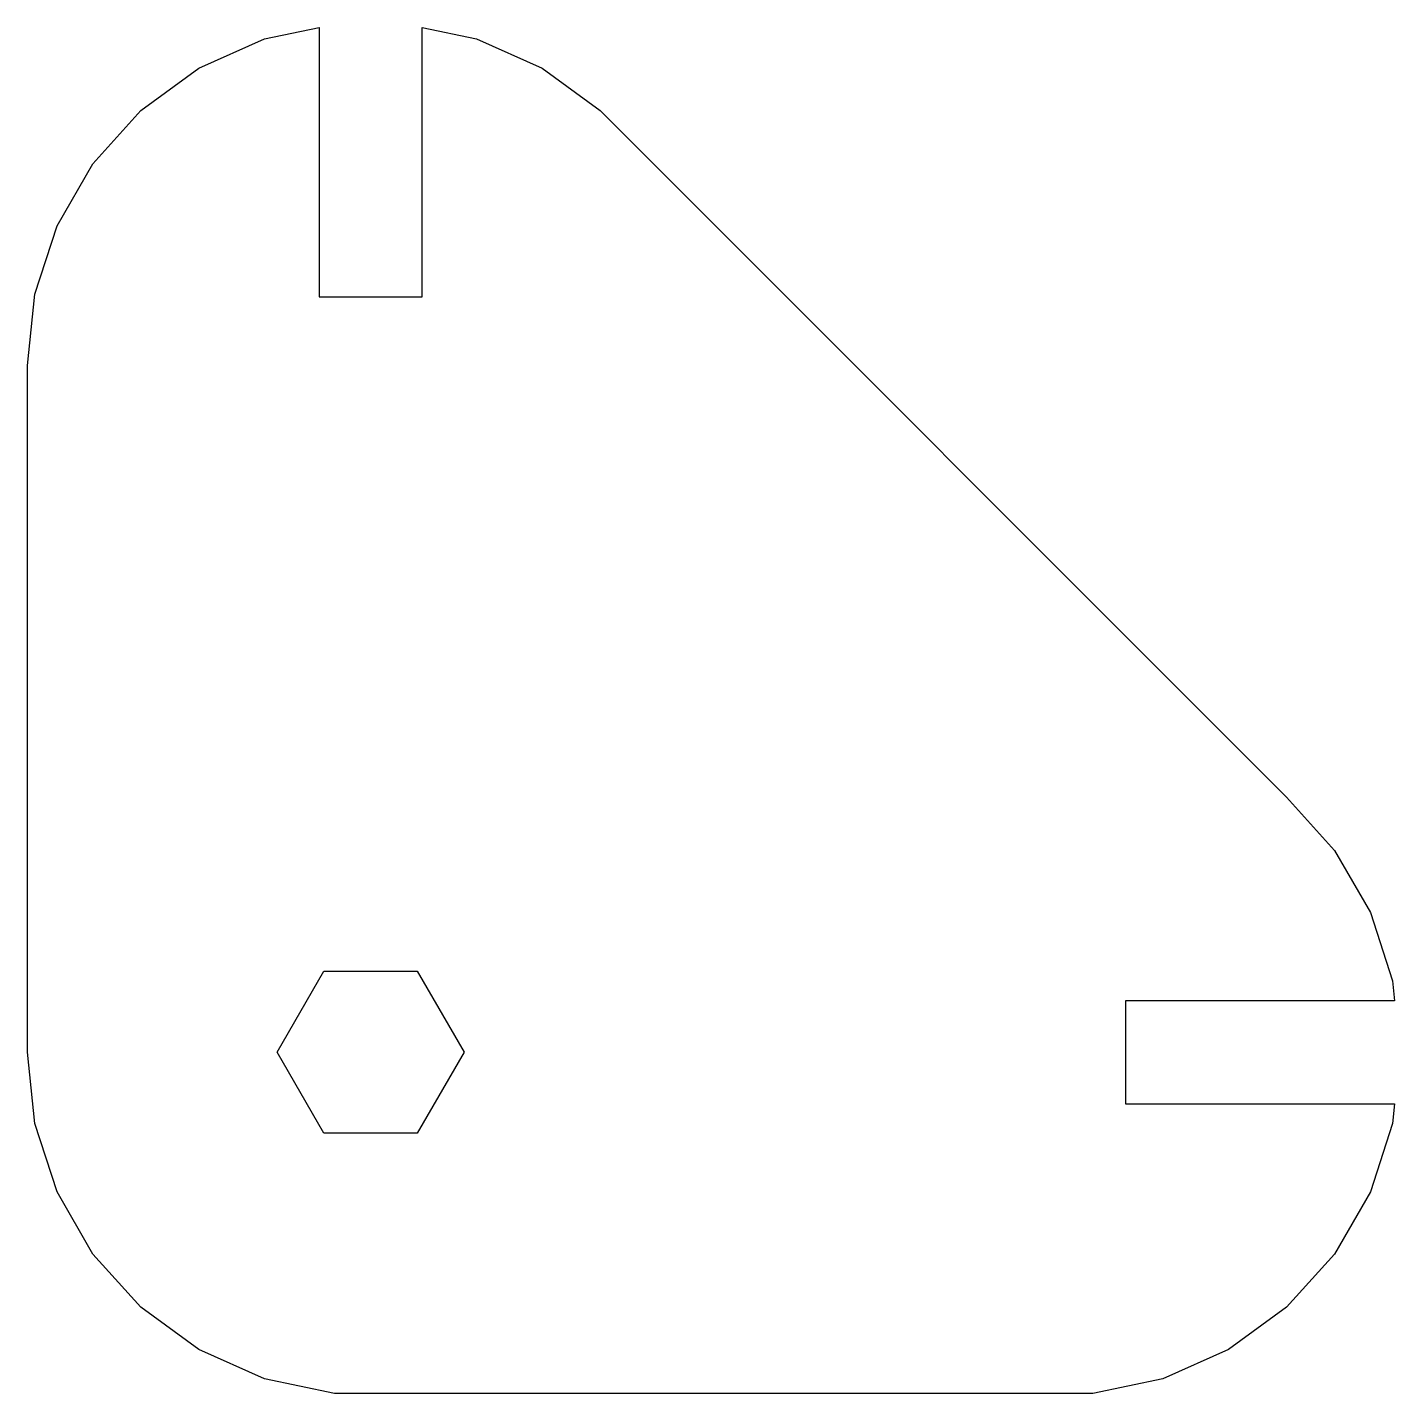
# Model space of a CAD drawing. Extents: x 109 to 148.8, y 110.8 to 150.6.
import ezdxf

# ---------------------------------------------------------------- set-up
doc = ezdxf.new("R2010")
doc.units = 0
doc.layers.add('Layer_1', color=7, linetype='CONTINUOUS')

msp = doc.modelspace()

# ---------------------------------------------------------------- linework, layer by layer
at = {"layer": 'Layer_1', "color": 7}
for points in [[(108.998777, 120.759969), (108.998777, 140.759969), (109.217777, 142.838967), (109.863777, 144.826969), (110.908777, 146.637969), (112.307777, 148.190967), (113.998777, 149.419969), (115.908777, 150.270968), (117.498777, 150.607966), (117.498777, 142.759968), (120.498777, 142.759968), (120.498777, 150.607966), (122.088777, 150.270968), (123.998777, 149.419969), (125.689777, 148.190967), (145.689777, 128.190965), (147.088777, 126.637981), (148.133776, 124.826961), (148.779778, 122.838959), (148.840777, 122.25998), (140.998777, 122.25998), (140.998777, 119.259958), (148.840777, 119.259958), (148.779778, 118.680979), (148.133776, 116.692978), (147.088777, 114.881958), (145.689777, 113.328973), (143.998777, 112.09998), (142.088777, 111.248967), (140.043777, 110.814966), (117.953777, 110.814966), (115.908777, 111.248967), (113.998777, 112.09998), (112.307777, 113.328973), (110.908777, 114.881958), (109.863777, 116.692978), (109.217777, 118.680979), (108.998777, 120.759969)], [(116.273777, 120.759969), (117.635777, 123.119968), (120.361777, 123.119968), (121.723777, 120.759969), (120.361777, 118.399971), (117.635777, 118.399971), (116.273777, 120.759969)]]:
    msp.add_lwpolyline(points, dxfattribs=at)

doc.saveas('drawing.dxf')
